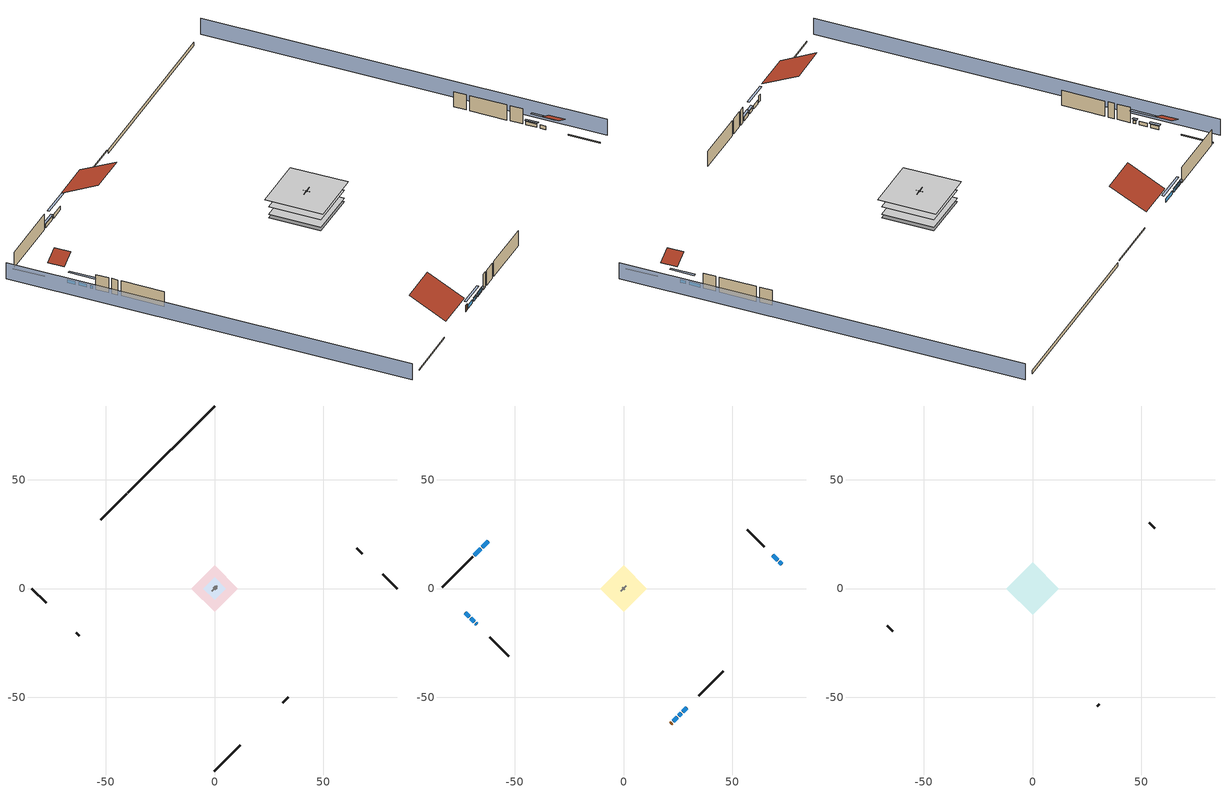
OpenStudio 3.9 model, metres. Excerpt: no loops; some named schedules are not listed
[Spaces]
garage 1
 floor foundation (Slab1 construction): -5.17,0 0,5.17 5.17,0 0,-5.17 z0
 wall outside (Wall1 construction): 67.91,15.99 65.32,18.57 z0.3:5.18
 wall outside (Wall2 construction): 31.4,-52.5 33.98,-49.91 z0.3:5.18
 wall outside (Wall12 construction): -63.49,-20.4 -62.2,-21.69 z0.3:5.18
 wall to conditioned space 1 (Wall5 construction Reversed): 1.29,1.29 -1.29,-1.29 z0.3:5.18
 wall to conditioned space 1 (Wall6 construction Reversed): -0.65,0.65 0.65,-0.65 z0.3:5.18
crawlspace - vented 1
 floor foundation (Slab2 construction): -10.79,0 0,10.79 10.79,0 0,-10.79 z-0.91
 wall outside (RimJoist1 construction): -40.44,43.45 -52.23,31.66 z0.3:0.61
 wall outside (RimJoist2 construction): 83.89,0 77.34,6.55 z0.3:0.61
 wall outside (RimJoist3 construction): 0,-83.89 11.79,-72.1 z0.3:0.61
 wall outside (RimJoist4 construction): -83.89,0 -77.34,-6.55 z0.3:0.61
 wall foundation (FoundationWall1 construction): 0,83.89 -39.79,44.11 z-0.91:0.3
furnace airloop ret air space
 floor adiabatic (AdiabaticConst): 0,0 0,1 1,1 1,0 z0
 wall adiabatic (AdiabaticConst): 0,1 0,0 1,0 1,1 0,1 z0:1
 ceiling adiabatic (AdiabaticConst): 1,0 1,1 0,1 0,0 z1
conditioned space 1
 floor to crawlspace - vented 1 (Floor1 construction): -10.79,0 0,10.79 10.79,0 0,-10.79 z0.3
 floor to garage 1 (Floor2 construction): -5.17,0 0,5.17 5.17,0 0,-5.17 z0.3
 floor adiabatic (AdiabaticFloorConstruction): -10.79,0 0,10.79 10.79,0 0,-10.79 z2.74
 wall outside (Wall3 construction): -69.33,14.56 -83.24,0.66 z0.3:5.18
 wall outside (Wall4 construction): 64.66,19.23 56.94,26.96 z0.3:5.18
 wall outside (Wall7 construction): 34.64,-49.25 45.93,-37.97 z0.3:5.18
 wall outside (Wall8 construction): -61.54,-22.35 -52.64,-31.25 z0.3:5.18
 wall outside (AdiabaticWallConstruction): -62.06,21.83 -65.04,18.85 / -65.7,18.2 -68.67,15.22 z0.3:1.43; 72.68,11.21 71.5,12.4 / -70.32,-13.57 -68.62,-15.27 / -72.68,-11.21 -70.98,-12.92 z0.3:1.4; 70.84,13.05 68.56,15.33 z0.3:1.37; 22.92,-60.97 24.75,-59.14 z0.3:1.46; 25.41,-58.49 26.54,-57.36 / -67.97,-15.93 -67.42,-16.48 z0.3:1.34; 27.19,-56.7 29.12,-54.78 z0.3:1.49
 wall outside (AdiabaticWallConstruction 1): 21.62,-62.27 22.27,-61.63 z0.3:2.34
 window (WindowConstruction): -62.06,21.83 -65.04,18.85 z0.3:1.43
 window (WindowConstruction 1): -65.7,18.2 -68.67,15.22 z0.3:1.43
 window (WindowConstruction 2): 72.68,11.22 71.5,12.39 z0.3:1.4
 window (WindowConstruction 3): 70.84,13.05 68.56,15.33 z0.3:1.37
 window (WindowConstruction 4): 22.92,-60.97 24.75,-59.14 z0.3:1.46
 window (WindowConstruction 5): 25.41,-58.49 26.53,-57.36 z0.3:1.34
 window (WindowConstruction 6): 27.19,-56.7 29.11,-54.78 z0.3:1.49
 window (WindowConstruction 7): -70.32,-13.57 -68.62,-15.27 z0.3:1.4
 window (WindowConstruction 8): -67.96,-15.93 -67.42,-16.47 z0.3:1.34
 window (WindowConstruction 9): -72.68,-11.22 -70.98,-12.92 z0.3:1.4
 door (Door): 21.62,-62.27 22.27,-61.63 z0.3:2.34
 ceiling adiabatic (AdiabaticFloorConstruction): 0,-10.79 10.79,0 0,10.79 -10.79,0 z2.74
attic - vented 1
 floor to conditioned space 1 (Floor3 construction Reversed): -11.96,0 0,11.96 11.96,0 0,-11.96 z5.18
 wall outside (Wall9 construction): 56.28,27.61 53.67,30.23 z0.3:5.18
 wall outside (Wall10 construction): -66.76,-17.13 -64.15,-19.74 z0.3:5.18
 wall outside (Wall11 construction): 29.77,-54.12 30.74,-53.15 z0.3:5.18
 roof outside (Roof1 construction): -61.41,22.49,5.18 -53.79,14.87,10.57 -45.27,23.39,10.57 -52.89,31,5.18
 roof outside (Roof2 construction): 73.34,10.56,5.18 70.34,7.56,7.3 73.69,4.21,7.3 76.69,7.21,5.18
 roof outside (Roof3 construction): -73.34,-10.56,5.18 -70.34,-7.56,7.3 -73.69,-4.21,7.3 -76.69,-7.21,5.18
 roof outside (Roof4 construction): 20.96,-62.93,5.18 13.35,-55.31,10.57 4.83,-63.83,10.57 12.45,-71.45,5.18
shading: -87.13,-3.23 -3.23,-87.13 / 87.13,3.23 3.23,87.13 z0:5.18; -66.98,16.91 -60.12,23.77 -60.55,24.2 -67.41,17.35 z4.18; -68.89,15.01 -65.48,18.41 -65.91,18.84 -69.32,15.44 z1.74; 69.56,14.33 74.62,9.28 75.05,9.71 69.99,14.77 z4.15; 68.35,15.55 71.06,12.84 71.49,13.27 68.78,15.98 z1.68; 26.69,-57.2 20.98,-62.91 21.41,-63.34 27.12,-57.64 z4.21; 26.75,-57.14 25.19,-58.7 25.62,-59.13 27.18,-57.57 z1.65; 29.33,-54.56 26.98,-56.92 27.41,-57.35 29.76,-54.99 z1.8; -66.68,-17.21 -72.26,-11.63 -72.69,-12.06 -67.11,-17.64 z4.15; -67.2,-16.69 -68.18,-15.71 -68.61,-16.15 -67.63,-17.12 z1.65; -70.76,-13.13 -72.89,-11 -73.33,-11.43 -71.19,-13.56 z1.71
[Site]
Portland Intl Arpt_OR: Latitude {deg}=45.59; Longitude {deg}=-122.6; Time Zone {hr}=-8; Elevation {m}=33; Terrain=Suburbs; Keep Site Location Information=Yes
[Site:GroundTemperature:Shallow]
10.2558, 8.96328, 8.85977, 9.47314, 11.9355, 14.3863, 16.5111, 17.8571, 17.9714, 16.8767, 14.8061, 12.4304
[Site:WaterMainsTemperature]
Calculation Method=Schedule; Temperature Schedule=mains temperature schedule
[Building]
Building 1
[Material] Roughness=Rough
Name | Thickness {m} | Conductivity {W/m-K} | Density {kg/m3} | Specific Heat {J/kg-K} | Thermal Absorptance | Solar Absorptance | Visible Absorptance
wood shingles or shakes | 0.00635 | 0.162714 | 1121.4 | 1465.45 | 0.9 | 0.85 | 0.85
roof rigid ins | 0.00281632 | 0.029427 | 32.04 | 1214.23 | 0.9 | 0.7 | 0.7
osb sheathing 0.5 in. | 0.0127 | 0.115458 | 512.64 | 1214.23 | 0.9 | 0.6 | 0.6
wood siding | 0.0254 | 0.102417 | 544.68 | 1172.36 | 0.9 | 0.85 | 0.85
osb sheathing 0.5 in. 1 | 0.0127 | 0.115458 | 512.64 | 1214.23 | 0.9 | 0.7 | 0.7
wall stud and cavity | 0.1397 | 0.727959 | 139.0536 | 1170.24 | 0.9 | 0.6 | 0.6
wall stud and cavity 1 | 0.1397 | 0.550994 | 139.0536 | 1170.24 | 0.9 | 0.7 | 0.7
gypsum board | 0.0127 | 0.160291 | 801 | 837.4 | 0.9 | 0.6 | 0.6
osb sheathing 0.5 in. 2; osb sheathing 0.5 in. 3 | 0.0127 | 0.115458 | 512.64 | 1214.23
wall stud and cavity 2 | 0.1397 | 0.335416 | 139.0536 | 1170.24 | 0.9 | 0.7 | 0.7
rim joist stud and cavity | 0.0508 | 0.178688 | 50.32683 | 1063.81 | 0.9 | 0.6 | 0.6
floor stud and cavity | 0.1397 | 0.923637 | 92.3553 | 1139.71 | 0.9 | 0.7 | 0.7
osb sheathing 0.75 in. | 0.01905 | 0.115458 | 512.64 | 1214.23 | 0.9 | 0.7 | 0.7
floor covering | 0.0127 | 0.0433444 | 54.468 | 1339.84 | 0.9 | 0.6 | 0.6
ceiling loosefill ins | 0.169333 | 0.0480833 | 16.02 | 1046.75 | 0.9 | 0.7 | 0.7
ceiling stud and cavity | 0.1397 | 0.0824711 | 65.682 | 1177.47 | 0.9 | 0.7 | 0.7
concrete 4.0 in. | 0.1016 | 1.803125 | 2242.8 | 837.4 | 0.9 | 0.7 | 0.7
concrete 8.0 in. | 0.2032 | 1.803125 | 2242.8 | 837.4 | 0.9 | 0.7 | 0.7
soil 0.5 in. | 0.0127 | 2.4234 | 1842.3 | 418.7 | 0.9 | 0.7 | 0.7
wood siding 1; wood siding 2 | 0.0254 | 0.102417 | 544.68 | 1172.36
wall rigid ins; floor rigid ins | 0.512978 | 0.029427 | 32.04 | 1214.23 | 0.9 | 0.7 | 0.7
wall stud and cavity 3 | 0.0889 | 0.380278 | 52.3479 | 1209.89 | 0.9 | 0.7 | 0.7
door material | 0.04445 | 0.0612267 | 512.64 | 1214.23 | 0.9 | 0.7 | 0.7
floor stud and cavity 1 | 0.1397 | 1.75129 | 37.0049 | 1207.88 | 0.9 | 0.7 | 0.7
wall stud and cavity 4 | 0.0889 | 0.391764 | 83.0341 | 1211.67 | 0.9 | 0.7 | 0.7
furniture material conditioned space 1; furniture material garage 1 | 0.1524 | 0.115458 | 640.8 | 1214.23 | 0.9 | 0.6 | 0.6
[Construction]
Roof1 construction; Roof2 construction; Roof3 construction; Roof4 construction: wood shingles or shakes, roof rigid ins, osb sheathing 0.5 in.
Wall1 construction; Wall2 construction: wood siding, osb sheathing 0.5 in. 1, wall stud and cavity
Wall3 construction; Wall4 construction: wood siding, osb sheathing 0.5 in. 1, wall stud and cavity 1, gypsum board
Wall5 construction Reversed: gypsum board, wall stud and cavity 2, osb sheathing 0.5 in. 2
Wall6 construction Reversed: gypsum board, wall stud and cavity 2, osb sheathing 0.5 in. 3
Wall7 construction; Wall8 construction: wood siding, osb sheathing 0.5 in. 2, wall stud and cavity 1, gypsum board
Wall9 construction; Wall10 construction; Wall11 construction; Wall12 construction: wood siding, osb sheathing 0.5 in. 2, wall stud and cavity
RimJoist1 construction; RimJoist2 construction; RimJoist3 construction; RimJoist4 construction: wood siding, rim joist stud and cavity
Floor1 construction; Floor2 construction: floor stud and cavity, osb sheathing 0.75 in., floor covering
Floor3 construction Reversed: gypsum board, ceiling stud and cavity, ceiling loosefill ins
Slab1 construction: concrete 4.0 in.
FoundationWall1 construction: concrete 8.0 in.
Slab2 construction: soil 0.5 in.
WindowConstruction; WindowConstruction 1; WindowConstruction 2; WindowConstruction 3; WindowConstruction 4; WindowConstruction 5; WindowConstruction 6; WindowConstruction 7; WindowConstruction 8; WindowConstruction 9: WindowMaterial
AdiabaticWallConstruction: wood siding 1, wall rigid ins, wall stud and cavity 3, gypsum board
Door: door material
AdiabaticWallConstruction 1: wood siding 2, wall rigid ins, wall stud and cavity 3, gypsum board
AdiabaticFloorConstruction: floor stud and cavity 1, floor rigid ins, osb sheathing 0.75 in., floor covering
PartitionWallConstruction: gypsum board, wall stud and cavity 4, gypsum board
furniture construction conditioned space 1: furniture material conditioned space 1
furniture construction garage 1: furniture material garage 1
AdiabaticConst: Adiabatic
[WindowMaterial:SimpleGlazingSystem]
WindowMaterial: U-Factor {W/m2-K}=2.78222; Solar Heat Gain Coefficient=0.56
[Material:NoMass]
Adiabatic: Roughness=Rough; Thermal Resistance {m2-K/W}=176.1
[ThermalZone] Multiplier=1; Use Ideal Air Loads=No
Name | Volume {m3} | Thermostat
conditioned space | 1265.65 | conditioned space temperature setpoint
attic - vented | 361.037
garage | 130.484
crawlspace - vented | 283.791
furnace airloop ret air zone | 1
[Sizing:Zone] Zone Cooling Design Supply Air Temperature Input Method=SupplyAirTemperature; Zone Cooling Design Supply Air Temperature {C}=14; Zone Cooling Design Supply Air Temperature Difference {deltaC}=11.11; Zone Heating Design Supply Air Temperature Input Method=SupplyAirTemperature; Zone Heating Design Supply Air Temperature {C}=40; Zone Heating Design Supply Air Temperature Difference {deltaC}=11.11; Zone Cooling Design Supply Air Humidity Ratio {kg-H2O/kg-air}=0.0085; Zone Heating Design Supply Air Humidity Ratio {kg-H2O/kg-air}=0.008; Cooling Design Air Flow Method=DesignDay; Heating Design Air Flow Method=DesignDay; Account for Dedicated Outdoor Air System=No; Dedicated Outdoor Air System Control Strategy=NeutralSupplyAir; Dedicated Outdoor Air Low Setpoint Temperature for Design {C}=autosize; Dedicated Outdoor Air High Setpoint Temperature for Design {C}=autosize; Zone Load Sizing Method=Sensible Load Only No Latent Load; Zone Latent Cooling Design Supply Air Humidity Ratio Input Method=HumidityRatioDifference; Zone Cooling Design Supply Air Humidity Ratio Difference {kgWater/kgDryAir}=0.005; Zone Latent Heating Design Supply Air Humidity Ratio Input Method=HumidityRatioDifference; Zone Humidification Design Supply Air Humidity Ratio Difference {kgWater/kgDryAir}=0.005; Sizing Option=Coincident
attic - vented; garage; crawlspace - vented; furnace airloop ret air zone
[Space]
Name | Thermal Zone | Volume {m3}
conditioned space 1 | conditioned space | 1265.65
attic - vented 1 | attic - vented | 361.037
garage 1 | garage | 130.484
crawlspace - vented 1 | crawlspace - vented | 283.791
furnace airloop ret air space | furnace airloop ret air zone
[ThermostatSetpoint:DualSetpoint]
conditioned space temperature setpoint: Heating Setpoint Temperature Schedule=heating setpoint; Cooling Setpoint Temperature Schedule=cooling setpoint; Temperature Difference Between Cutout And Setpoint {deltaC}=0
[Foundation:Kiva] Wall Depth Below Slab {m}=0.2032
Name | Initial Indoor Air Temperature {C} | Wall Height Above Grade {m}
Foundation Kiva 1 | 13.4258 | 0.1016
Foundation Kiva 2 | 8.80547 | 0.3048
[Foundation:Kiva:Settings]
Soil Conductivity {W/m-K}=2.4234; Soil Density {kg/m3}=1842.3; Soil Specific Heat {J/kg-K}=418.7; Ground Solar Absorptivity=0.9; Ground Thermal Absorptivity=0.9; Ground Surface Roughness {m}=0.03; Far-Field Width {m}=40; Deep-Ground Boundary Condition=ZeroFlux; Deep-Ground Depth {m}=40; Minimum Cell Dimension {m}=0.2; Maximum Cell Growth Coefficient=3; Simulation Timestep=Timestep
[SurfaceProperty:ExposedFoundationPerimeter] Exposed Perimeter Calculation Method=TotalExposedPerimeter
Name | Total Exposed Perimeter {m}
Slab1 | 18.288
Slab2 | 56.26608
[SurfaceProperty:IncidentSolarMultiplier] Incident Solar Multiplier=1; Incident Solar Multiplier Schedule=trans schedule winter=0.85 summer=0.7
Window1; Window2; Window3; Window4; Window5; Window6; Window7; Window8; Window9; Window10
[InternalMass:Definition] Design Level Calculation Method=SurfaceArea
Name | Construction | Surface Area {m2}
partition wall mass | PartitionWallConstruction | 519.049
furniture mass conditioned space 1 | furniture construction conditioned space 1 | 207.62
furniture mass garage 1 | furniture construction garage 1 | 5.35122
[InternalMass] Multiplier=1
Name | Internal Mass Definition | Space or SpaceType
partition wall mass | partition wall mass | conditioned space 1
furniture mass conditioned space 1 | furniture mass conditioned space 1 | conditioned space 1
furniture mass garage 1 | furniture mass garage 1 | garage 1
[EnergyManagementSystem:Sensor]
Name | Output Variable or Output Meter Index Key | Output Variable or Output Meter
water_heater_T_set | water heater setpoint | Schedule Value
out_pb_s |  | Site Outdoor Air Barometric Pressure
out_wt_s |  | Site Outdoor Air Humidity Ratio
site_vw_s |  | Site Wind Speed
cool_season | cooling season schedule | Schedule Value
furnace_airloop_AH_MFR_s | Node 7 | System Node Mass Flow Rate
furnace_airloop_AH_VFR_s | Node 7 | System Node Current Density Volume Flow Rate
furnace_airloop_AH_Tout_s | Node 7 | System Node Temperature
furnace_airloop_AH_Wout_s | Node 7 | System Node Humidity Ratio
furnace_airloop_RA_T_s | Node 10 | System Node Temperature
furnace_airloop_Ra_W_s | Node 10 | System Node Humidity Ratio
furnace_airloop_0_DZ_T_s | crawlspace - vented | Zone Air Temperature
furnace_airloop_0_DZ_W_s | crawlspace - vented | Zone Mean Air Humidity Ratio
natural_vent_s | natural vent schedule | Schedule Value
htg_sp_s | heating setpoint | Schedule Value
clg_sp_s | cooling setpoint | Schedule Value
mech_vent_range_fan_0_sch_s | mech vent range fan 0 schedule | Schedule Value
mech_vent_bath_fan_0_sch_s | mech vent bath fan 0 schedule | Schedule Value
clothes_dryer_exhaust_0_sch_s | clothes_dryer | Schedule Value
htg_load_cond |  | Heating:EnergyTransfer:Zone:CONDITIONED SPACE
clg_load_cond |  | Cooling:EnergyTransfer:Zone:CONDITIONED SPACE
htg_load_duct |  | Heating:EnergyTransfer:Zone:FURNACE AIRLOOP RET AIR ZONE
clg_load_duct |  | Cooling:EnergyTransfer:Zone:FURNACE AIRLOOP RET AIR ZONE
s_conv | Floor1 | Surface Inside Face Convection Heat Gain Energy
s_ig | Floor1 | Surface Inside Face Internal Gains Radiation Heat Gain Energy
s_sol | Floor1 | Surface Inside Face Solar Radiation Heat Gain Energy
s_lgt | Floor1 | Surface Inside Face Lights Radiation Heat Gain Energy
s_surf | Floor1 | Surface Inside Face Net Surface Thermal Radiation Heat Gain Energy
s_conv_1 | Floor2 | Surface Inside Face Convection Heat Gain Energy
s_ig_1 | Floor2 | Surface Inside Face Internal Gains Radiation Heat Gain Energy
s_sol_1 | Floor2 | Surface Inside Face Solar Radiation Heat Gain Energy
s_lgt_1 | Floor2 | Surface Inside Face Lights Radiation Heat Gain Energy
s_surf_1 | Floor2 | Surface Inside Face Net Surface Thermal Radiation Heat Gain Energy
s_conv_2 | Floor3 | Surface Inside Face Convection Heat Gain Energy
s_ig_2 | Floor3 | Surface Inside Face Internal Gains Radiation Heat Gain Energy
s_sol_2 | Floor3 | Surface Inside Face Solar Radiation Heat Gain Energy
s_lgt_2 | Floor3 | Surface Inside Face Lights Radiation Heat Gain Energy
s_surf_2 | Floor3 | Surface Inside Face Net Surface Thermal Radiation Heat Gain Energy
s_conv_3 | inferred conditioned ceiling | Surface Inside Face Convection Heat Gain Energy
s_ig_3 | inferred conditioned ceiling | Surface Inside Face Internal Gains Radiation Heat Gain Energy
s_sol_3 | inferred conditioned ceiling | Surface Inside Face Solar Radiation Heat Gain Energy
s_lgt_3 | inferred conditioned ceiling | Surface Inside Face Lights Radiation Heat Gain Energy
s_surf_3 | inferred conditioned ceiling | Surface Inside Face Net Surface Thermal Radiation Heat Gain Energy
s_conv_4 | inferred conditioned floor | Surface Inside Face Convection Heat Gain Energy
s_ig_4 | inferred conditioned floor | Surface Inside Face Internal Gains Radiation Heat Gain Energy
s_sol_4 | inferred conditioned floor | Surface Inside Face Solar Radiation Heat Gain Energy
s_lgt_4 | inferred conditioned floor | Surface Inside Face Lights Radiation Heat Gain Energy
[ElectricEquipment:Definition] Design Level Calculation Method=EquipmentLevel
Name | Design Level {W} | Fraction Latent | Fraction Radiant | Fraction Lost
ceiling fan | 18.6001 | 0 | 0.558 | 0
clothes washer | 205.665 | 0.03 | 0.162 | 0.7
clothes dryer | 2892.65 | 0.015 | 0.081 | 0.85
dishwasher | 597.159 | 0.3 | 0.18 | 0.4
fridge | 43.7215 | 0 | 0.6 | 0
cooking range | 64.2188 | 0.16 | 0.384 | 0.2
misc tv | 575.275 | 0 | 0.6 | 0
misc plug loads | 581.005 | 0.021 | 0.558 | 0.049
whole house fan; mech vent house fan | 0 | 0 | 0 | 1
mech vent house fan cfis | 0 | 0 | 0 | 0
mech vent range fan 0; mech vent bath fan 0 | 30 | 0 | 0 | 1
[ElectricEquipment] Space or SpaceType=conditioned space 1
Name | Electric Equipment Definition | Schedule
ceiling fan | ceiling fan | ceiling_fan
clothes washer | clothes washer | clothes_washer
clothes dryer | clothes dryer | clothes_dryer
dishwasher | dishwasher | dishwasher
fridge | fridge | fridge schedule
cooking range | cooking range | cooking_range
misc tv | misc tv | plug_loads_tv
misc plug loads | misc plug loads | plug_loads_other
whole house fan | whole house fan | Always On Discrete
mech vent house fan | mech vent house fan | mech vent house fan schedule
mech vent house fan cfis | mech vent house fan cfis | mech vent house fan cfis schedule
mech vent range fan 0 | mech vent range fan 0 | mech vent range fan 0 schedule
mech vent bath fan 0 | mech vent bath fan 0 | mech vent bath fan 0 schedule
[OtherEquipment:Definition] Design Level Calculation Method=EquipmentLevel
Name | Design Level {W} | Fraction Latent | Fraction Radiant | Fraction Lost
water heater sens; furnace airloop_0 SupSensLkToCond; furnace airloop_0 SupCondToLv; furnace airloop_0 RetCondToRP; furnace airloop_0 RetSensLkToRP; furnace airloop_0 SupCondToDZ; furnace airloop_0 RetCondToDZ; furnace airloop_0 SupSensLkToDZ; mech vent house fan sensible load | 0 | 0 | 0 | 0
water heater lat; furnace airloop_0 SupLatLkToCond; furnace airloop_0 RetLatLkToRP; furnace airloop_0 SupLatLkToDZ; mech vent house fan latent load | 0 | 1 | 0 | 0
water heater energy adjustment1 | 0.01 | 0 | 0 | 1
clothes dryer 2 | 0 | 0.015 | 0.081 | 0.85
cooking range 2 | 1882.07 | 0.16 | 0.384 | 0.2
general water use sensible | -61.6891 | 0 | 0.6 | 0
general water use latent | 62.594 | 1 | 0 | 0
[OtherEquipment]
Name | Other Equipment Definition | Space or SpaceType | Schedule | Fuel Type
water heater sens | water heater sens | conditioned space 1 | Always On Discrete
water heater lat | water heater lat | conditioned space 1 | Always On Discrete
water heater energy adjustment1 | water heater energy adjustment1 | conditioned space 1 | Always On Discrete | Electricity
clothes dryer 1 | clothes dryer 2 | conditioned space 1 | clothes_dryer | Electricity
cooking range 1 | cooking range 2 | conditioned space 1 | cooking_range | NaturalGas
general water use sensible | general water use sensible | conditioned space 1 | general water use schedule
general water use latent | general water use latent | conditioned space 1 | general water use schedule
furnace airloop_0 SupSensLkToCond | furnace airloop_0 SupSensLkToCond | conditioned space 1 | Always On Discrete
furnace airloop_0 SupLatLkToCond | furnace airloop_0 SupLatLkToCond | conditioned space 1 | Always On Discrete
furnace airloop_0 SupCondToLv | furnace airloop_0 SupCondToLv | conditioned space 1 | Always On Discrete
furnace airloop_0 RetCondToRP | furnace airloop_0 RetCondToRP | furnace airloop ret air space | Always On Discrete
furnace airloop_0 RetSensLkToRP | furnace airloop_0 RetSensLkToRP | furnace airloop ret air space | Always On Discrete
furnace airloop_0 RetLatLkToRP | furnace airloop_0 RetLatLkToRP | furnace airloop ret air space | Always On Discrete
furnace airloop_0 SupCondToDZ | furnace airloop_0 SupCondToDZ | crawlspace - vented 1 | Always On Discrete
furnace airloop_0 RetCondToDZ | furnace airloop_0 RetCondToDZ | crawlspace - vented 1 | Always On Discrete
furnace airloop_0 SupSensLkToDZ | furnace airloop_0 SupSensLkToDZ | crawlspace - vented 1 | Always On Discrete
furnace airloop_0 SupLatLkToDZ | furnace airloop_0 SupLatLkToDZ | crawlspace - vented 1 | Always On Discrete
mech vent house fan sensible load | mech vent house fan sensible load | conditioned space 1 | Always On Discrete
mech vent house fan latent load | mech vent house fan latent load | conditioned space 1 | Always On Discrete
[WaterUse:Equipment:Definition]
Name | Peak Flow Rate {m3/s}
clothes washer | 1.97992e-06
dishwasher | 4.96032e-06
[Lights:Definition] Design Level Calculation Method=LightingLevel; Fraction Radiant=0.6; Fraction Visible=0.2; Return Air Fraction=0
Name | Lighting Level {W}
interior lighting | 780.948
garage lighting | 11.5502
[Lights] Fraction Replaceable=1
Name | Lights Definition | Space or SpaceType | Schedule
interior lighting | interior lighting | conditioned space 1 | lighting_interior
garage lighting | garage lighting | garage 1 | lighting_garage
[Exterior:Lights:Definition]
exterior lighting: Design Level {W}=21.8256
[Exterior:Lights]
exterior lighting: Exterior Lights Definition=exterior lighting; Schedule=exterior lighting schedule
[People:Definition]
occupants: Number of People Calculation Method=People; Number of People {people}=3; Fraction Radiant=0.314171; Sensible Heat Fraction=0.56303; Carbon Dioxide Generation Rate {m3/s-W}=0; Enable ASHRAE 55 Comfort Warnings=No; Mean Radiant Temperature Calculation Type=EnclosureAveraged
[People]
occupants: People Definition=occupants; Space or SpaceType=conditioned space 1; Number of People Schedule=occupants; Activity Level Schedule=occupants activity schedule; Multiplier=1
[ZoneMixing] Schedule=Always On Continuous; Design Flow Rate Calculation Method=Flow/Zone; Design Flow Rate {m3/s}=0
Name | Zone or Space | Source Zone or Space
furnace airloop_0 ZoneMixDZToCond mix | conditioned space | crawlspace - vented
furnace airloop_0 ZoneMixCondToDZ mix | crawlspace - vented | conditioned space
whole house fan mix | attic - vented | conditioned space
[SpaceInfiltration:DesignFlowRate] Schedule=Always On Discrete
Name | Space or SpaceType | Design Flow Rate Calculation Method | Design Flow Rate {m3/s} | Air Changes per Hour {1/hr} | Constant Term Coefficient | Temperature Term Coefficient | Velocity Term Coefficient | Velocity Squared Term Coefficient
natural vent flow; whole house fan flow; infil flow | conditioned space 1 | Flow/Space | 0
infil crawlspace - vented 1 | crawlspace - vented 1 | AirChanges/Hour |  | 2.6013 | 1 | 0 | 0 | 0
crawlspace_vented 1 duct leakage imbalance infil flow | crawlspace - vented 1 | Flow/Space | 0
[SpaceInfiltration:EffectiveLeakageArea] Schedule=Always On Discrete
Name | Space or SpaceType | Effective Air Leakage Area {cm2} | Stack Coefficient | Wind Coefficient
infil garage 1 | garage 1 | 407.755 | 0.000129147 | 4.64657e-05
infil attic - vented 1 | attic - vented 1 | 9541.74 | 0.00026309 | 4.68602e-05
